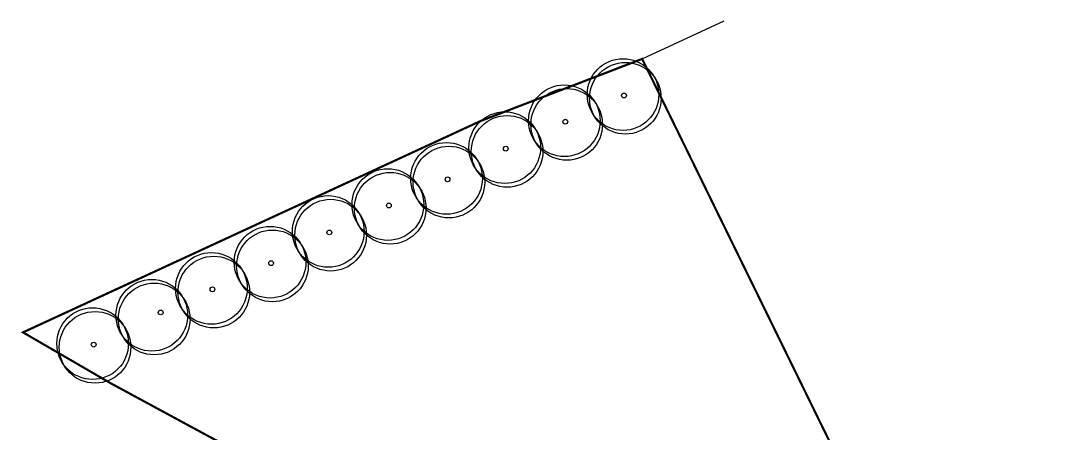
# Model space of a CAD drawing. Header units: millimetres. Extents: x 1754 to 2064, y 960 to 1845.
# Drawn here: x 1879.25 to 1927.02, y 1785.24 to 1804.31 of the extents above; entities that cross this region are included whole.
import ezdxf

# ---------------------------------------------------------------- set-up
doc = ezdxf.new("R2010")
doc.units = ezdxf.units.MM
for name, color, linetype in [('A_katastralni mapa', 7, 'Continuous'), ('pohled', 4, 'Continuous'), ('zariz.predmety', 203, 'Continuous')]:
    doc.layers.add(name, color=color, linetype=linetype)

msp = doc.modelspace()

# ---------------------------------------------------------------- linework, layer by layer
at = {"layer": 'A_katastralni mapa'}
for p, q in [((1907.999, 1802.546), (1911.794, 1804.313)), ((1900.537, 1799.68), (1907.999, 1802.546)), ((1907.999, 1802.546), (1926.955, 1763.877)), ((1883.399, 1787.56), (1888.663, 1784.714))]:
    msp.add_line(p, q, dxfattribs=at)
at = {"layer": 'pohled', "const_width": 0.1}
msp.add_lwpolyline([(1907.999, 1802.546), (1900.537, 1799.68), (1879.355, 1789.905), (1883.399, 1787.56), (1888.663, 1784.714), (1898.986, 1774.55), (1909.918, 1755.525), (1926.955, 1763.877)], close=True, dxfattribs=at)
at = {"layer": 'zariz.predmety', "color": 253, "linetype": 'Continuous', "ltscale": 0.001}
for centre, radius in [((1907.113, 1800.898), 1.657), ((1907.222, 1800.727), 1.657), ((1904.399, 1799.688), 1.657), ((1904.508, 1799.517), 1.657), ((1907.16, 1800.853), 0.111), ((1901.642, 1798.443), 1.657), ((1901.751, 1798.272), 1.657), ((1904.446, 1799.643), 0.111), ((1898.949, 1797.023), 1.657), ((1899.058, 1796.852), 1.657), ((1901.69, 1798.398), 0.111), ((1896.235, 1795.814), 1.657), ((1896.344, 1795.643), 1.657), ((1898.997, 1796.978), 0.111), ((1893.478, 1794.569), 1.657), ((1893.587, 1794.398), 1.657), ((1896.282, 1795.769), 0.111), ((1890.785, 1793.149), 1.657), ((1890.894, 1792.978), 1.657), ((1893.526, 1794.524), 0.111), ((1888.071, 1791.939), 1.657), ((1888.18, 1791.769), 1.657), ((1890.833, 1793.104), 0.111), ((1885.314, 1790.695), 1.657), ((1885.424, 1790.524), 1.657), ((1888.118, 1791.894), 0.111), ((1882.577, 1789.385), 1.657), ((1882.687, 1789.214), 1.657), ((1885.724, 1790.827), 0.111), ((1882.625, 1789.34), 0.111)]:
    msp.add_circle(centre, radius, dxfattribs=at)

doc.saveas('drawing.dxf')
